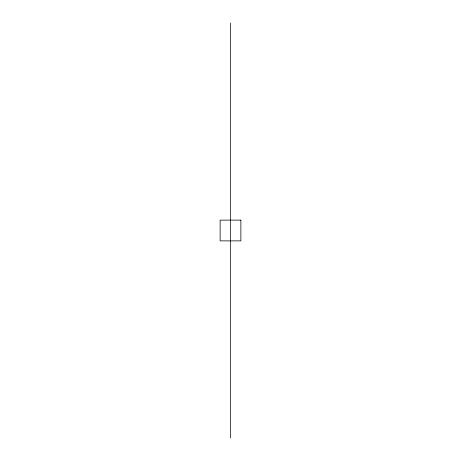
<?xml version="1.0" encoding="UTF-8"?>
<svg xmlns="http://www.w3.org/2000/svg" width="461" height="461" viewBox="0 0 461 461"><rect width="100%" height="100%" fill="white"/><g stroke="black" fill="none" stroke-linecap="round" stroke-linejoin="round"><path stroke-width="0.69" d="M230.5 23.05L230.5 437.95M240.873 220.128L220.128 220.128L220.128 240.873L240.873 240.873L240.873 220.128"/></g></svg>
